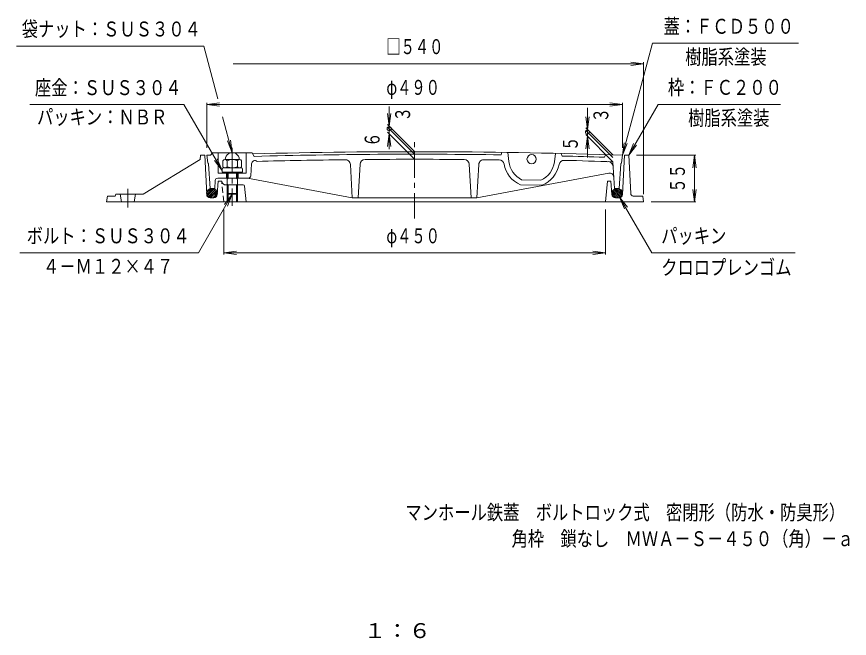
# Model space of a CAD drawing. Units: millimetres, scale not verified. Extents: x -589 to 461, y -801 to 845.
# Drawn here: x -533 to 449, y -801 to -68 of the extents above; entities that cross this region are included whole.
import ezdxf
from ezdxf.enums import TextEntityAlignment as Align

# ---------------------------------------------------------------- set-up
doc = ezdxf.new("R2010")
doc.units = ezdxf.units.MM
doc.header["$LTSCALE"] = 6
doc.header["$PDMODE"] = 32
doc.header["$PDSIZE"] = 4.8
doc.linetypes.add('CHAIN1', pattern=[8, 5, -1, 1, -1])
doc.linetypes.add('DASHED1', pattern=[1.8, 1.2, -0.6])
for name, color, linetype, lineweight in [('1-0_1-0ﾚｲﾔ', 3, 'Continuous', 18), ('1-1_1-1ﾚｲﾔ', 2, 'Continuous', 18), ('1-2_1-2ﾚｲﾔ', 3, 'Continuous', 18), ('1-3_1-3ﾚｲﾔ', 4, 'Continuous', 18), ('1-4_1-4ﾚｲﾔ', 7, 'Continuous', 18), ('1-5_1-5ﾚｲﾔ', 7, 'Continuous', 18), ('1-6_1-6ﾚｲﾔ', 6, 'Continuous', 18)]:
    doc.layers.add(name, color=color, linetype=linetype, lineweight=lineweight)
doc.layers.add('F-4_F-4ﾚｲﾔ', color=2, linetype='Continuous')
doc.layers.add('F-5_F-5ﾚｲﾔ', color=6, linetype='Continuous')
doc.styles.add('ＭＳ ゴシック', font='')
doc.styles.get('ＭＳ ゴシック').set_extended_font_data('MS Gothic')

msp = doc.modelspace()

# ---------------------------------------------------------------- linework, layer by layer
at = {"layer": '1-0_1-0ﾚｲﾔ', "color": 7}
msp.add_line((-289.473, -246.056), (-268.473, -246.056), dxfattribs=at)
at = {"layer": '1-1_1-1ﾚｲﾔ'}
for p, q in [((-316.733, -236.142), (-316.473, -231.142)), ((-311.473, -231.142), (-316.473, -231.142)), ((-309.163, -277.342), (-311.473, -231.142)), ((181.217, -277.342), (183.527, -231.142)), ((183.527, -231.142), (188.527, -231.142)), ((190.879, -276.298), (188.527, -231.142)), ((-316.733, -236.142), (-384.171, -277.142)), ((-296.689, -277.449), (-295.473, -261.642)), ((-291.473, -261.642), (-295.473, -261.642)), ((-291.467, -261.692), (-291.473, -261.642)), ((161.027, -286.142), (163.527, -261.642)), ((163.527, -261.642), (167.527, -261.642)), ((168.743, -277.449), (167.527, -261.642)), ((-309.247, -275.526), (-303.936, -270.216)), ((-308.938, -277.339), (-301.821, -270.222)), ((-308.177, -278.699), (-300.159, -270.681)), ((-307.113, -279.756), (-298.799, -271.443)), ((-305.779, -280.544), (-297.709, -272.474)), ((-304.149, -281.035), (-296.916, -273.802)), ((-286.498, -266.142), (-284.974, -266.142)), ((-272.973, -266.142), (-265.964, -266.142)), ((-264.472, -267.483), (-262.473, -286.142)), ((176.203, -281.035), (168.97, -273.802)), ((177.833, -280.544), (169.763, -272.474)), ((179.167, -279.756), (170.853, -271.443)), ((180.231, -278.699), (172.213, -270.681)), ((180.992, -277.339), (173.875, -270.222)), ((181.301, -275.526), (175.99, -270.216)), ((-384.171, -277.142), (-416.171, -277.142)), ((-411.171, -277.142), (-409.671, -286.142)), ((-393.171, -277.142), (-394.671, -286.142)), ((-305.168, -281.142), (-300.677, -281.142)), ((-302.09, -281.098), (-296.551, -275.558)), ((-284.974, -276.142), (-284.974, -286.142)), ((-283.974, -277.142), (-283.974, -286.142)), ((-273.974, -277.142), (-273.974, -286.142)), ((-272.973, -276.142), (-272.973, -286.142)), ((174.144, -281.098), (168.605, -275.558)), ((177.222, -281.142), (172.731, -281.142)), ((193.875, -279.142), (205.027, -279.142)), ((206.027, -286.142), (205.027, -279.142)), ((-427.171, -286.142), (206.027, -286.142))]:
    msp.add_line(p, q, dxfattribs=at)
at = {"layer": '1-1_1-1ﾚｲﾔ', "linetype": 'DASHED1'}
msp.add_line((-288.973, -286.142), (-291.472, -261.65), dxfattribs=at)
at = {"layer": '1-1_1-1ﾚｲﾔ', "linetype": 'CHAIN1'}
msp.add_line((-402.171, -292.714), (-402.171, -270.728), dxfattribs=at)
at = {"layer": '1-1_1-1ﾚｲﾔ'}
msp.add_lwpolyline([(-416.171, -277.142), (-417.171, -279.142), (-426.171, -279.142), (-427.171, -286.142)], dxfattribs=at)
for centre, radius, start, end in [((-286.498, -261.142), 5, 185.8318, 270), ((-265.964, -267.642), 1.5, 6.1149, 90), ((-305.168, -277.142), 4, 182.86198, 270), ((-300.677, -277.142), 4, 270, 355.60158), ((172.731, -277.142), 4, 184.39842, 270), ((177.222, -277.142), 4, 270, 357.13802), ((193.875, -276.142), 3, 182.98141, 270)]:
    msp.add_arc(centre, radius, start, end, dxfattribs=at)
for centre, major_axis in [((-302.899, -275.642), (6.349, 0)), ((174.953, -275.642), (-6.349, 0))]:
    msp.add_ellipse(centre, major_axis=major_axis, ratio=0.8663, dxfattribs=at)
at = {"layer": '1-2_1-2ﾚｲﾔ', "linetype": 'CHAIN1'}
msp.add_line((-63.973, -305.639), (-63.973, -212.719), dxfattribs=at)
at = {"layer": '1-2_1-2ﾚｲﾔ'}
for p, q in [((-308.973, -231.142), (-307.973, -240.142)), ((-304.473, -230.986), (-302.473, -228.156)), ((-302.473, -228.156), (-285.447, -228.156)), ((-295.473, -228.156), (-295.473, -252.156)), ((-285.447, -228.156), (-272.499, -228.156)), ((-272.499, -228.156), (-255.473, -228.156)), ((-262.473, -228.156), (-262.473, -252.156)), ((-255.473, -228.156), (-253.018, -232.408)), ((38.027, -230.597), (39.027, -227.611)), ((46.027, -227.718), (47.178, -238.564)), ((102.027, -228.822), (100.841, -238.878)), ((110.027, -232.018), (109.027, -228.992)), ((161.027, -230.471), (160.027, -233.44)), ((181.027, -231.142), (180.027, -240.142)), ((-257.271, -255.373), (-256.235, -241.101)), ((-139.654, -241.997), (-137.473, -281.204)), ((-128.285, -241.764), (-130.473, -281.204)), ((0.339, -241.764), (2.527, -281.204)), ((11.708, -241.997), (9.527, -281.204)), ((169.777, -238.762), (171.777, -270.142)), ((-262.473, -252.156), (-295.473, -252.156)), ((-285.973, -252.156), (-285.973, -258.156)), ((-271.973, -252.156), (-271.973, -258.156)), ((165.018, -252.178), (9.527, -281.204)), ((-299.138, -260.965), (-299.723, -270.142)), ((-284.973, -258.156), (-296.144, -258.156)), ((-260.263, -258.156), (-272.973, -258.156)), ((-260.939, -258.156), (-137.473, -281.204)), ((84.889, -260.434), (62.199, -259.987)), ((86.023, -266.458), (60.829, -265.961)), ((9.527, -281.204), (-137.473, -281.204))]:
    msp.add_line(p, q, dxfattribs=at)
for points in [[(-307.14, -241.388), (-305.223, -270.142), (-299.723, -270.142)], [(179.194, -241.388), (177.277, -270.142), (171.777, -270.142)]]:
    msp.add_lwpolyline(points, dxfattribs=at)
msp.add_circle((74.027, -235.715), 5.5, dxfattribs=at)
for centre, radius, start, end in [((-63.973, -7226.854), 7000, 91.9689, 92.00577), ((-63.973, -7226.854), 7000, 87.99423, 91.56151), ((-63.973, -7226.854), 6997, 89.16473, 91.5482), ((-63.973, -7226.854), 6997, 88.16544, 88.57503), ((-308.637, -241.488), 1.5, 3.81351, 63.74118), ((-252.246, -241.39), 4, 50.12589, 175.8484), ((-63.973, -7226.854), 6991, 90.66994, 91.52217), ((-145.645, -242.331), 6, 3.18408, 98.6803), ((-122.294, -242.097), 6, 90.4792, 176.8241), ((-63.973, -7226.854), 6991, 89.52161, 90.47839), ((-5.652, -242.097), 6, 3.1759, 89.5208), ((17.699, -242.331), 6, 81.3197, 176.81592), ((-63.973, -7226.854), 6991, 89.18294, 89.33006), ((35.633, -242.564), 6, 10.11366, 89.18552), ((74.027, -235.715), 33, 190.11359, 246.42479), ((74.027, -235.715), 27, 186.05598, 244.01988), ((74.027, -235.715), 27, 293.72092, 353.27217), ((74.027, -235.715), 33, 291.31601, 349.11665), ((112.326, -243.079), 6, 88.5453, 169.11659), ((-63.973, -7226.854), 6992, 88.08418, 88.55392), ((164.136, -244.579), 6, 3.64638, 98.67654), ((180.691, -241.488), 1.5, 116.25882, 176.18649), ((165.935, -257.093), 5, 3.64659, 100.57373), ((-296.144, -261.156), 3, 90, 176.35318), ((-260.263, -255.156), 3, 270, 355.84813)]:
    msp.add_arc(centre, radius, start, end, dxfattribs=at)
at = {"layer": '1-3_1-3ﾚｲﾔ', "linetype": 'CHAIN1'}
msp.add_line((-278.973, -222.253), (-278.973, -290.549), dxfattribs=at)
at = {"layer": '1-3_1-3ﾚｲﾔ', "color": 2}
for p, q in [((-289.923, -237.47), (-289.923, -244.642)), ((-270.472, -236.056), (-287.472, -236.056)), ((-284.972, -237.47), (-284.972, -244.642)), ((-272.973, -237.47), (-272.973, -244.642)), ((-268.023, -237.47), (-268.023, -244.642))]:
    msp.add_line(p, q, dxfattribs=at)
at = {"layer": '1-3_1-3ﾚｲﾔ'}
for p, q in [((-290.973, -247.556), (-290.973, -250.856)), ((-290.973, -250.856), (-266.973, -250.856)), ((-268.473, -246.056), (-289.473, -246.056)), ((-284.974, -276.142), (-284.974, -252.156)), ((-283.973, -258.142), (-283.973, -252.156)), ((-273.973, -258.141), (-273.973, -252.156)), ((-272.973, -276.142), (-272.973, -252.156)), ((-266.973, -247.556), (-266.973, -250.856)), ((-272.973, -258.142), (-284.974, -258.142)), ((-283.973, -258.142), (-284.974, -259.142)), ((-273.972, -258.142), (-272.972, -259.142)), ((-283.973, -266.142), (-284.974, -265.142)), ((-272.973, -266.142), (-284.974, -266.142)), ((-283.974, -277.142), (-283.973, -266.142)), ((-273.974, -277.142), (-273.973, -266.142)), ((-273.972, -266.142), (-272.972, -265.142)), ((-273.974, -277.142), (-283.974, -277.142)), ((-273.974, -277.142), (-272.973, -276.142))]:
    msp.add_line(p, q, dxfattribs=at)
msp.add_lwpolyline([(-272.973, -276.142), (-284.974, -276.142), (-283.974, -277.142)], dxfattribs=at)
at = {"layer": '1-3_1-3ﾚｲﾔ', "color": 2}
for centre, radius, start, end in [((-287.448, -243.184), 2.873, 210.49951, 329.50049), ((-287.447, -238.928), 2.873, 30.49951, 149.50049), ((-278.973, -232.624), 13.433, 243.46959, 296.53041), ((-278.972, -249.488), 13.433, 63.46959, 116.53041), ((-270.498, -238.928), 2.873, 30.49951, 149.50049), ((-270.498, -243.184), 2.873, 210.49951, 329.50049)]:
    msp.add_arc(centre, radius, start, end, dxfattribs=at)
at = {"layer": '1-3_1-3ﾚｲﾔ'}
for centre, start, end in [((-289.473, -247.556), 90, 180), ((-268.473, -247.556), 0, 90)]:
    msp.add_arc(centre, 1.5, start, end, dxfattribs=at)
at = {"layer": '1-3_1-3ﾚｲﾔ', "color": 2}
msp.add_ellipse((-278.972, -236.056), major_axis=(8.25, 0), ratio=0.9696, start_param=6.2831853, end_param=9.424778, dxfattribs=at)
at = {"layer": '1-4_1-4ﾚｲﾔ'}
for p, q in [((-277.837, -123.142), (206.027, -123.142)), ((206.027, -123.142), (191.155, -121.184)), ((206.027, -123.142), (191.155, -125.1)), ((206.027, -277.142), (206.027, -121.342)), ((-308.974, -171.142), (-294.102, -169.184)), ((-308.974, -222.142), (-308.974, -169.342)), ((-308.974, -171.142), (181.027, -171.142)), ((-308.974, -171.142), (-294.102, -173.1)), ((-93.973, -223.944), (-93.973, -173.539)), ((139.777, -233.759), (139.777, -175.213)), ((181.027, -171.142), (166.155, -169.184)), ((181.027, -171.142), (166.155, -173.1)), ((181.027, -222.142), (181.027, -169.342)), ((-93.973, -196.853), (-95.931, -181.982)), ((-93.973, -196.853), (-92.015, -181.982)), ((139.777, -200.757), (137.819, -185.886)), ((139.777, -200.757), (141.735, -185.886)), ((-63.973, -226.853), (-95.931, -194.896)), ((-63.973, -229.854), (-95.931, -197.896)), ((-63.973, -235.853), (-95.931, -203.896)), ((-93.973, -205.853), (-95.931, -220.725)), ((-93.973, -205.853), (-92.015, -220.725)), ((169.777, -230.757), (137.819, -198.799)), ((169.777, -233.759), (137.819, -201.801)), ((169.777, -238.762), (137.819, -206.804)), ((139.777, -208.762), (137.819, -223.634)), ((139.777, -208.762), (141.735, -223.634)), ((197.527, -231.142), (267.827, -231.142)), ((266.027, -231.142), (264.069, -246.014)), ((266.027, -286.142), (266.027, -231.142)), ((266.027, -231.142), (267.985, -246.014)), ((266.027, -286.142), (264.069, -271.271)), ((266.027, -286.142), (267.985, -271.271)), ((215.027, -286.142), (267.827, -286.142)), ((-288.973, -295.142), (-288.973, -347.942)), ((161.027, -295.142), (161.027, -347.942)), ((-288.973, -346.142), (-274.101, -344.184)), ((-288.973, -346.142), (161.027, -346.142)), ((-288.973, -346.142), (-274.101, -348.1)), ((161.027, -346.142), (146.155, -344.184)), ((161.027, -346.142), (146.155, -348.1))]:
    msp.add_line(p, q, dxfattribs=at)
for p in [(-93.973, -199.854), (139.777, -203.759)]:
    msp.add_point(p, dxfattribs=at)
at = {"layer": '1-5_1-5ﾚｲﾔ'}
for p, q in [((-312.658, -102.343), (-533.232, -102.343)), ((-295.947, -164.708), (-312.658, -102.343)), ((-336.014, -171.142), (-517.601, -171.142)), ((-290.973, -249.156), (-336.014, -171.142)), ((188.527, -231.142), (223.168, -171.142)), ((223.168, -171.142), (367.405, -171.142)), ((-278.973, -228.057), (-290.318, -185.715)), ((-278.973, -228.057), (-284.713, -214.199)), ((-278.973, -228.057), (-280.931, -213.185)), ((181.028, -231.142), (182.986, -216.27)), ((181.028, -231.142), (186.768, -217.284)), ((188.527, -231.142), (194.267, -217.284)), ((188.527, -231.142), (197.658, -219.242)), ((-290.973, -249.156), (-296.713, -235.298)), ((-290.973, -249.156), (-300.104, -237.256)), ((-278.973, -277.142), (-318.81, -346.142)), ((-278.973, -277.142), (-288.104, -289.043)), ((-278.973, -277.142), (-284.713, -291)), ((177.793, -280.561), (186.924, -292.462)), ((177.793, -280.561), (183.533, -294.42)), ((177.793, -280.561), (215.656, -346.142)), ((-318.81, -346.142), (-529.318, -346.142)), ((215.656, -346.142), (384.661, -346.142))]:
    msp.add_line(p, q, dxfattribs=at)
msp.add_lwpolyline([(181.028, -231.142), (216.397, -99.142), (388.63, -99.142)], dxfattribs=at)
at = {"layer": '1-6_1-6ﾚｲﾔ'}
msp.add_line((-289.523, -251.156), (-268.423, -251.156), dxfattribs=at)
for points in [[(-289.523, -250.856), (-289.523, -251.156), (-288.473, -252.156), (-269.473, -252.156)], [(-268.423, -250.856), (-268.423, -251.156), (-269.473, -252.156)]]:
    msp.add_lwpolyline(points, dxfattribs=at)

# ---------------------------------------------------------------- texts
at = {"layer": '1-4_1-4ﾚｲﾔ', "color": 3, "style": 'ＭＳ ゴシック', "width": 0.7}
for s, p in [('□５４０', (-97.273, -117.142)), ('φ４９０', (-97.273, -165.142)), ('φ４５０', (-97.273, -340.142))]:
    msp.add_text(s, height=17.6, dxfattribs=at).set_placement(p, align=Align.BOTTOM_LEFT)
for s, p in [('３', (-63.973, -191.135)), ('３', (169.777, -192.296)), ('６', (-99.973, -221.148)), ('５', (133.777, -225.97)), ('５５', (260.027, -275.142))]:
    msp.add_text(s, height=17.6, rotation=90, dxfattribs=at).set_placement(p, align=Align.BOTTOM_LEFT)
at = {"layer": '1-5_1-5ﾚｲﾔ', "color": 6, "style": 'ＭＳ ゴシック', "width": 0.8}
for s, p in [('蓋：ＦＣＤ５００', (229.568, -93.142)), ('袋ナット：ＳＵＳ３０４', (-527.275, -96.343)), ('樹脂系塗装', (255.114, -129.142)), ('座金：ＳＵＳ３０４', (-511.628, -165.448)), ('枠：ＦＣ２００', (234.675, -165.142)), ('パッキン：ＮＢＲ', (-509.239, -200.091)), ('樹脂系塗装', (258.499, -201.142)), ('ボルト：ＳＵＳ３０４', (-521.375, -340.142)), ('パッキン', (226.802, -340.142)), ('４－Ｍ１２×４７', (-502.175, -376.142)), ('クロロプレンゴム', (226.802, -377.42))]:
    msp.add_text(s, height=17.6, dxfattribs=at).set_placement(p, align=Align.BOTTOM_LEFT)
at = {"layer": 'F-4_F-4ﾚｲﾔ', "style": 'ＭＳ ゴシック', "width": 1.1}
msp.add_text('１：６', height=17.6, dxfattribs=at).set_placement((-123.973, -805.571), align=Align.BOTTOM_LEFT)
at = {"layer": 'F-5_F-5ﾚｲﾔ', "style": 'ＭＳ ゴシック', "width": 0.8}
for s, p in [('マンホール鉄蓋\u3000ボルトロック式\u3000密閉形（防水・防臭形）', (-74.804, -666.177)), ('角枠\u3000鎖なし\u3000ＭＷＡ－Ｓ－４５０（角）－ａ', (50.332, -697.178))]:
    msp.add_text(s, height=17.6, dxfattribs=at).set_placement(p, align=Align.BOTTOM_LEFT)

doc.saveas('drawing.dxf')
